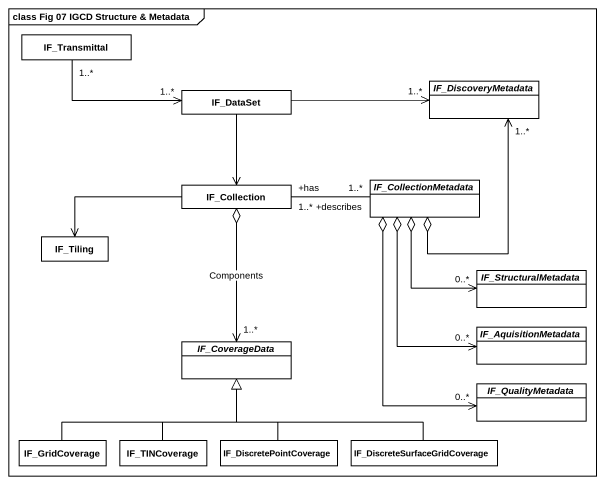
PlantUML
@startuml
mainframe class Fig 07 IGCD Structure & Metadata
hide circle
hide empty members
class IF_Transmittal
class IF_DataSet
abstract class IF_DiscoveryMetadata
class IF_Collection
abstract class IF_CollectionMetadata
class IF_Tiling
abstract class IF_StructuralMetadata
abstract class IF_CoverageData
abstract class IF_AquisitionMetadata
abstract class IF_QualityMetadata
class IF_GridCoverage
class IF_TINCoverage
class IF_DiscretePointCoverage
class "IF_DiscreteSurfaceGridCoverage" as IF_DiscreteSurfaceGridCovera
IF_Transmittal "1..*" -right-> "1..*" IF_DataSet
IF_DataSet -right-> "1..*" IF_DiscoveryMetadata
IF_DataSet --> IF_Collection
IF_Collection "+has\n1..*" -right- "+describes\n1..*" IF_CollectionMetadata
IF_Collection -left-> IF_Tiling
IF_Collection o--> "1..*" IF_CoverageData : Components
IF_CollectionMetadata o-up-> "1..*" IF_DiscoveryMetadata
IF_CollectionMetadata o--> "0..*" IF_StructuralMetadata
IF_CollectionMetadata o--> "0..*" IF_AquisitionMetadata
IF_CollectionMetadata o--> "0..*" IF_QualityMetadata
IF_GridCoverage -right-|> IF_CoverageData
IF_TINCoverage -up-|> IF_CoverageData
IF_DiscretePointCoverage -up-|> IF_CoverageData
IF_DiscreteSurfaceGridCovera -left-|> IF_CoverageData
@enduml
